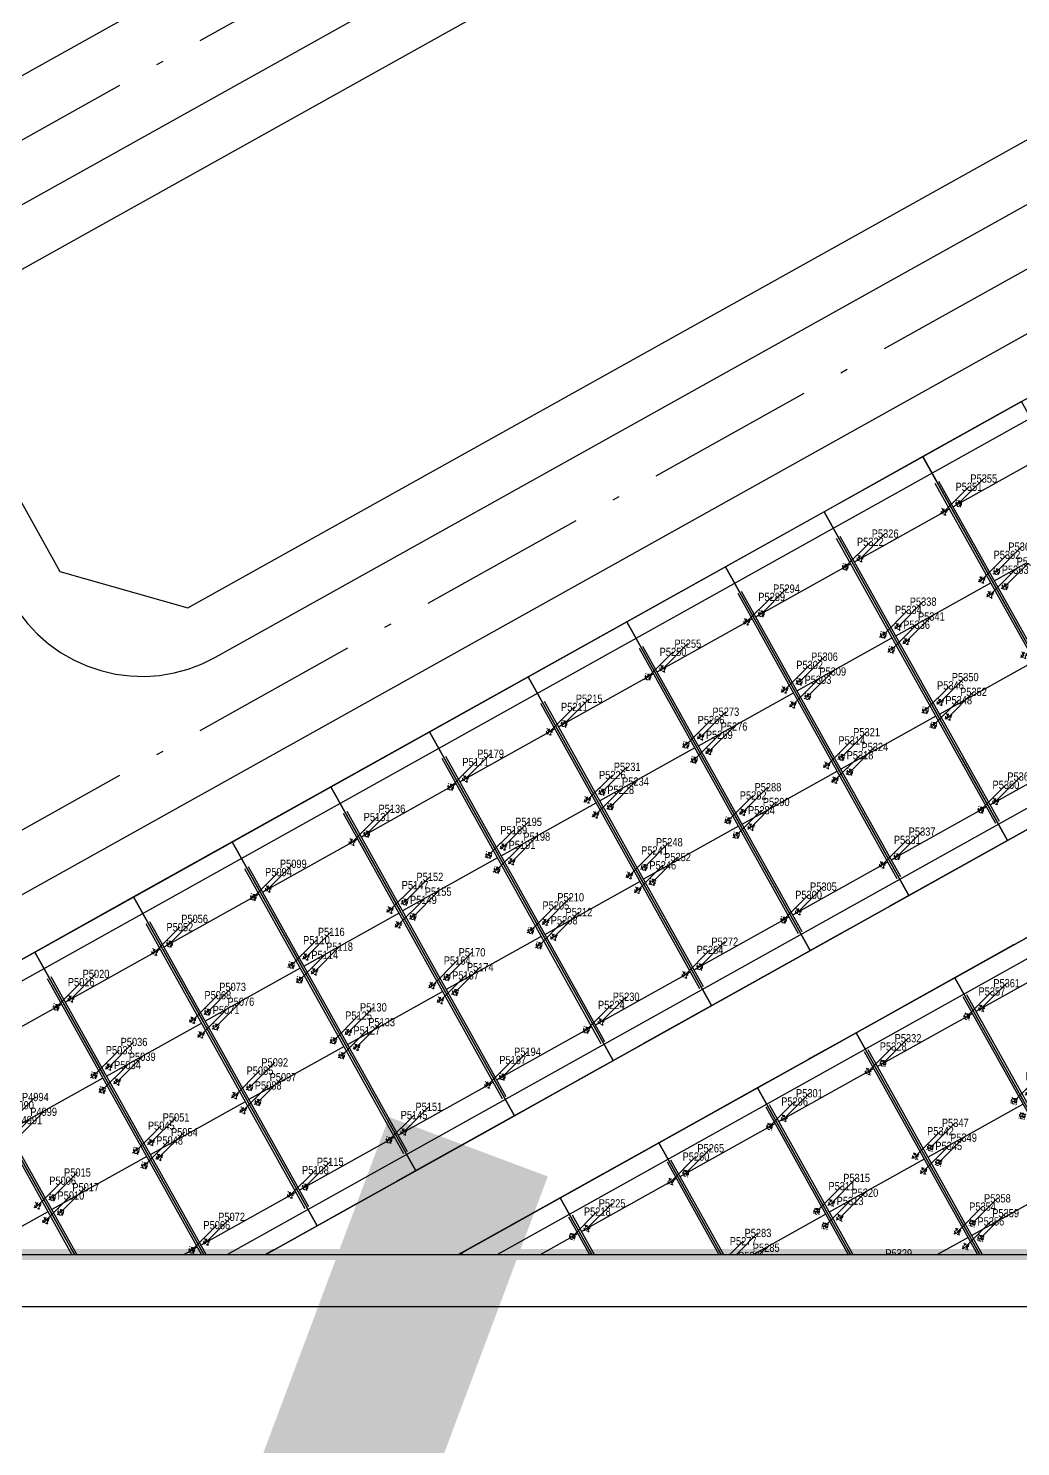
# Model space of a CAD drawing. Header units: millimetres. Extents: x 0 to 571985, y 0 to 2066666.
# Drawn here: x 568704.4 to 568757.1, y 2065275.2 to 2065350.6 of the extents above; entities that cross this region are included whole.
import ezdxf
from ezdxf.enums import TextEntityAlignment as Align
from ezdxf.xclip import XClip

# ---------------------------------------------------------------- set-up
doc = ezdxf.new("R2010")
doc.units = ezdxf.units.MM
for name, pattern in [('ACAD_ISO10W100', [18.5, 12, -3, 0.5, -3]), ('CENTER', [3, 1.5, -0.5, 0.5, -0.5]), ('CENTER2', [1.125, 0.75, -0.125, 0.125, -0.125]), ('HIDDEN', [0.75, 0.5, -0.25]), ('Xref Grid (A1)$0$CENTER2', [1.125, 0.75, -0.125, 0.125, -0.125])]:
    doc.linetypes.add(name, pattern=pattern)
for name, color, linetype, lineweight in [('A-KY HIEU', 34, 'Continuous', 20), ('A-NET THAY', 125, 'Continuous', 18), ('boDnv', 54, 'Continuous', 25), ('E- RANH GIOI', 1, 'CENTER', 13), ('kata_text', 254, 'Continuous', 30)]:
    doc.layers.add(name, color=color, linetype=linetype, lineweight=lineweight)
for name, color, linetype in [('BoThamCo', 94, 'Continuous'), ('CDC.01.AXIS', 160, 'CENTER2'), ('ChiaLo', 128, 'CENTER'), ('datOBt', 42, 'Continuous'), ('datOlienke', 42, 'Continuous'), ('datTruog', 134, 'Continuous'), ('ghi_chu', 7, 'Continuous'), ('KCS_DIM', 1, 'Continuous'), ('LogDg', 7, 'Continuous'), ('LoLK', 6, 'Continuous'), ('RANHGIOI', 2, 'HIDDEN'), ('TimDg', 222, 'Continuous'), ('ViaHeS', 32, 'Continuous'), ('Xref Grid (A1)$0$01.AXIS', 160, 'Xref Grid (A1)$0$CENTER2')]:
    doc.layers.add(name, color=color, linetype=linetype)
doc.styles.add('Arial', font='arial.ttf')
doc.styles.add('avantH', font='', dxfattribs={"height": 10})
doc.styles.add('kata_dim', font='vnrms.shx', dxfattribs={"width": 0.66, "oblique": 7})
doc.styles.add('kata_text', font='arial.ttf', dxfattribs={"width": 0.8})
doc.styles.add('rms', font='romans.shx', dxfattribs={"width": 0.7, "bigfont": 'vns.shx'})
doc.styles.get('avantH').set_extended_font_data('.VnAvantH')
doc.linetypes.add('ADL', pattern='A,0.125,-0.15,["++",rms,S=0.5,R=0,X=0,Y=-0.2245],-1.35,1.125', length=2.75)
doc.dimstyles.new('DIM_1-75_CNC', dxfattribs={"dimscale": 0.75, "dimtxt": 220, "dimasz": 80, "dimexe": 60, "dimexo": 0, "dimgap": 50, "dimtad": 1, "dimdec": 0, "dimzin": 0, "dimdsep": 46, "dimtxsty": 'Arial', "dimblk1": 'ARCHTICK', "dimblk2": 'ARCHTICK', "dimsah": 1, "dimcen": 150, "dimdle": 60, "dimclrd": 256, "dimclre": 256, "dimclrt": 9, "dimadec": 0, "dimazin": 0, "dimtfac": 1, "dimtdec": 0, "dimtix": 1, "dimtmove": 2, "dimatfit": 3, "dimldrblk": 'ARCHTICK', "dimfxl": 1, "dimtvp": 0.833333, "dimtolj": 1, "dimtzin": 0, "dimlwd": -1, "dimarcsym": 0})
doc.dimstyles.new('kata_dim_iso', dxfattribs={"dimtxt": 2.5, "dimasz": 1.5, "dimexe": 1.5, "dimexo": 2.5, "dimtad": 1, "dimdec": 0, "dimzin": 0, "dimdsep": 46, "dimtxsty": 'kata_dim', "dimblk": 'kata_block_ArchTick', "dimcen": 0.09, "dimdle": 1.2, "dimclrd": 8, "dimclre": 8, "dimclrt": 3, "dimadec": 0, "dimazin": 0, "dimtfac": 1, "dimtdec": 0, "dimtix": 1, "dimtofl": 0, "dimtmove": 0, "dimatfit": 3, "dimfxl": 3.75, "dimfxlon": 1, "dimtolj": 1, "dimtzin": 0, "dimarcsym": 0})

# ---------------------------------------------------------------- blocks, each defined once
blk = doc.blocks.new('NEN')
at = {"layer": 'boDnv', "color": 10, "linetype": 'ADL', "ltscale": 0.25}
for points in [[(348.484, 150.338), (305.78, 227.798), (296.989, 230.432), (285.105, 224.175), (143.113, 162.282), (141.059, 156.62), (188.792, 61.183), (194.578, 59.399), (346.759, 144.316)], [(359.506, 130.346), (389.04, 76.775), (387.315, 70.754), (232.191, -15.805), (226.405, -14.021), (199.009, 40.755), (200.902, 46.897), (353.525, 132.059)], [(236.622, -34.449), (249.689, -60.576), (255.475, -62.36), (412.421, 25.215), (414.146, 31.236), (400.061, 56.783), (394.08, 58.497), (238.515, -28.308)]]:
    blk.add_lwpolyline(points, close=True, dxfattribs=at)
for points in [[(447.024, -28.766, 0.001711), (440.579, -16.796), (434.623, -15.073), (276.129, -103.512), (274.235, -109.654), (280.307, -121.793)], [(453.046, -54.034), (455.698, -45.19, 0.001456), (450.312, -34.947), (283.441, -128.06), (289.631, -140.435), (295.361, -142.147), (300.824, -138.974)]]:
    blk.add_lwpolyline(points, format="xyb", close=True, dxfattribs=at)
at = {"layer": 'BoThamCo'}
for points in [[(349.559, 150.459), (306.458, 228.639), (296.885, 231.508), (284.672, 225.077), (142.319, 163.027), (139.972, 156.557), (188.089, 60.353), (194.691, 58.318), (347.607, 143.644)], [(428.718, -3.481), (430.67, 3.334), (425.842, 12.092), (419.062, 14.034), (356.109, -21.094), (354.179, -27.896), (359.052, -36.629), (365.854, -38.559)]]:
    blk.add_lwpolyline(points, close=True, dxfattribs=at)
blk.add_lwpolyline([(460.283, -73.758, 1), (458.578, -70.701), (309.358, -153.965, 0.773158), (310.211, -157.243, 0.127931), (311.064, -157.021)], format="xyb", close=True, dxfattribs=at)
at = {"layer": 'ChiaLo', "ltscale": 5}
for points in [[(407.979, 44.494), (242.267, -47.972)], [(448.369, -29.161), (362.235, -77.223), (352.49, -59.758)], [(404.885, -30.521), (414.63, -47.986)], [(450.717, -33.576), (364.672, -81.589), (374.417, -99.054)], [(399.646, -33.445), (409.391, -50.91)], [(394.406, -36.369), (404.151, -53.834)], [(389.167, -39.292), (398.912, -56.757)], [(383.927, -42.216), (393.672, -59.681)], [(378.688, -45.14), (388.433, -62.605)], [(373.448, -48.063), (383.193, -65.528)], [(368.208, -50.987), (377.954, -68.452)], [(362.969, -53.91), (372.714, -71.375)], [(357.729, -56.834), (367.475, -74.299)], [(406.588, -58.2), (416.333, -75.665)], [(352.49, -59.758), (362.235, -77.223), (279.9, -123.165)], [(401.348, -61.124), (411.094, -78.589)], [(396.109, -64.047), (405.854, -81.512)], [(390.869, -66.971), (400.615, -84.436)], [(385.63, -69.894), (395.375, -87.359)], [(380.39, -72.818), (390.136, -90.283)], [(375.151, -75.742), (384.896, -93.207)], [(369.911, -78.665), (379.657, -96.13)], [(374.417, -99.054), (364.672, -81.589), (282.119, -127.653)]]:
    blk.add_lwpolyline(points, dxfattribs=at)
at = {"layer": 'datOBt'}
blk.add_lwpolyline([(235.548, -34.538), (248.986, -61.406), (255.589, -63.441), (413.268, 24.543), (415.221, 31.358), (400.736, 57.63), (393.956, 59.573), (237.678, -27.63)], close=True, dxfattribs=at)
at = {"layer": 'datOlienke'}
for points in [[(448.369, -29.161, 0.001887), (441.258, -15.951), (434.5, -13.997), (275.291, -102.834), (273.162, -109.742), (279.88, -123.176)], [(453.888, -54.71), (456.773, -45.088, 0.001636), (450.717, -33.576), (282.119, -127.653), (288.93, -141.269), (295.49, -143.229), (301.319, -139.843)]]:
    blk.add_lwpolyline(points, format="xyb", close=True, dxfattribs=at)
at = {"layer": 'datTruog', "linetype": 'ByBlock'}
blk.add_lwpolyline([(360.181, 131.193), (390.115, 76.896), (388.163, 70.081), (232.305, -16.886), (225.702, -14.851), (197.935, 40.666), (200.065, 47.574), (353.401, 133.135)], close=True, dxfattribs=at)
at = {"layer": 'LogDg'}
for points in [[(34.296, -348.766, -0.124666), (14.114, -339.771, 0.262937), (-5.331, -336.771, -0.009345), (-40.959, -349.473), (-145.868, -384.68, 0.405257), (-155.456, -403.235), (-146.557, -432.72), (-158.046, -436.187), (-166.572, -407.936, 0.423227), (-185.704, -398.049), (-272.077, -427.035, 0.40652), (-277.181, -436.964), (-262.947, -483.397), (-271.552, -486.035), (-285.593, -440.232, 0.421949), (-295.787, -434.992), (-422.26, -477.436, 0.346831), (-427.684, -485.726), (-426.662, -497.249, 0.109851), (-417.21, -527.045), (-422.398, -530.058, -0.109851), (-432.639, -497.779), (-433.194, -491.512, 0.484967), (-443.708, -484.634), (-484.199, -498.222, 0.36701), (-492.228, -511.51), (-484.402, -560.012), (-490.326, -560.967), (-497.433, -516.92, 0.457512), (-512.889, -507.388), (-525.337, -511.314, 0.375227), (-533.554, -524.795, 0.049445), (-523.248, -562.118), (-518.404, -576.577), (-525.515, -578.96), (-530.307, -564.659, -0.044276), (-540.221, -530.036, 0.448349), (-555.614, -520.863), (-568.853, -525.038), (-576.072, -502.149), (-552.391, -494.681, 0.333336), (-544.003, -482.976), (-545.865, -397.305, 0.120559), (-569.998, -307.198), (-621.979, -219.712, 0.334943), (-635.359, -214.239), (-686.931, -227.855), (-689.803, -216.977), (-647.957, -205.93, 0.498191), (-640.704, -188.198), (-654.378, -165.183, -0.144979), (-668.853, -108.061), (-659.845, 118.23, 0.428088), (-671.924, 130.707), (-689.222, 130.58), (-689.305, 141.83), (-670.344, 141.969, 0.400474), (-658.442, 153.492), (-657.828, 168.904), (-656.06, 189.374), (-648.588, 188.728), (-650.341, 168.432), (-650.889, 154.678, 0.425345), (-638.921, 142.201), (-621.613, 142.328, 0.402651), (-609.707, 153.94), (-609.387, 163.859, -0.019867), (-608.227, 179.942), (-606.8, 192.652), (-600.838, 191.983), (-602.264, 179.273, 0.019867), (-603.39, 163.665), (-603.676, 154.802, 0.425871), (-591.594, 142.415), (-548.362, 142.733), (-548.28, 131.483), (-592.887, 131.155, 0.401789), (-604.791, 119.578), (-607.754, 35.571, -0.005984), (-607.983, 30.718, 0.462462), (-599.177, 22.287), (-555.377, 26.801), (-554.762, 20.832), (-603.242, 15.836, 0.355613), (-610.381, 8.689), (-613.794, -24.838, 0.475348), (-605.015, -33.606), (-508.268, -23.636, 0.016072), (-476.806, -19.368, 0.37392), (-470.138, -11.259), (-470.705, 9.348), (-464.707, 9.513), (-464.235, -7.648, 0.461916), (-454.747, -15.288), (-421.581, -8.993, 0.020567), (-382.015, 0.216), (-299.764, 22.963, 0.415004), (-292.798, 35.293), (-296.969, 50.218), (-285.412, 53.448), (-281.218, 38.439, 0.413423), (-268.921, 31.492), (-169.968, 58.858, 0.427702), (-164.496, 69.052), (-169.623, 84.754), (-163.92, 86.616), (-158.479, 69.956, 0.400853), (-148.742, 64.729), (-123.897, 71.6, 0.437327), (-113.795, 91.173), (-114.462, 93.013), (-128.551, 136.154), (-105.736, 143.605), (-91.769, 100.833), (-90.91, 98.466, 0.429754), (-70.957, 89.772, 0.001079), (-63.934, 92.766, 0.001474), (-62.342, 93.454), (-47.534, 99.909, 0.386536), (-43.126, 109.726), (-48.301, 125.574), (-42.598, 127.436), (-38.076, 113.59, 0.442444), (-27.275, 108.739), (111.617, 169.28, 0.414214), (115.754, 179.811), (109.361, 194.478), (114.861, 196.875), (121.255, 182.208, 0.414214), (131.785, 178.071), (252.97, 230.894), (276.872, 241.312), (291.579, 249.057, 0.419837), (295.267, 261.365), (290.95, 269.196), (301.459, 274.99), (306.058, 266.648, 0.408717), (318.136, 263.031), (326.546, 267.464), (332.148, 256.836), (324.233, 252.656, 0.419466), (320.555, 240.352), (397.092, 101.523, 0.433643), (408.413, 98.649), (440.787, 119.386), (444.023, 114.334), (410.428, 92.813, 0.395048), (407.737, 82.215), (451.056, 3.639, -0.005576), (472.219, -35.781, 0.422017), (490.066, -41.118), (502.995, -33.918), (514.672, -54.886), (500.295, -62.892, 0.404193), (495.052, -80.181), (502.502, -94.711), (491.824, -100.186), (485.095, -87.061, 0.424556), (467.192, -81.64), (316.164, -165.913), (307.211, -171.115, 0.396001), (304.075, -181.611), (326.147, -225.742), (318.098, -229.768), (296.726, -187.038, 0.432664), (285.552, -183.699), (178.072, -246.148, 0.389772), (174.86, -256.488), (194.1, -297.126), (188.677, -299.693), (170.231, -260.733, 0.439085), (158.982, -257.239), (145.496, -265.075, -0.013452), (97.701, -291.151, 0.262926), (86.853, -307.563, -0.162068), (76.015, -333.842, 0.270323), (72.318, -353.653), (79.981, -375.074), (57.383, -383.157), (49.72, -361.737, 0.270325), (34.296, -348.766)], [(462.182, -42.484, 0.004173), (446.541, -13.107, 0.41755), (435.613, -9.94), (272.325, -101.054, 0.401037), (269.068, -111.618), (286.084, -145.639, 0.427514), (297.137, -149.047), (456.991, -59.849, 0.406017), (462.182, -42.484)]]:
    blk.add_lwpolyline(points, format="xyb", dxfattribs=at)
for points in [[(309.754, 235.089, 0.408612), (297.679, 238.707), (282.072, 230.488), (138.648, 167.972, 0.429738), (134.69, 157.06), (183.991, 58.487, 0.427514), (195.044, 55.079), (351.711, 142.498, 0.412716), (354.819, 153.347)], [(392.266, 68.936, 0.412716), (395.374, 79.784), (365.44, 134.08, 0.415712), (354.536, 137.204), (197.099, 49.355, 0.401037), (193.842, 38.79), (221.604, -16.718, 0.427514), (232.657, -20.125)], [(-1.168, 12.049), (-9.545, 35.211, -0.395588), (-5.218, 45.265), (140.335, 108.71, -0.398858), (150.687, 104.955), (161.697, 82.941, -0.429738), (157.739, 72.029), (9.552, 7.436, -0.433088)], [(231.455, -36.414), (244.888, -63.273, 0.427514), (255.942, -66.68), (417.372, 23.397, 0.412716), (420.48, 34.246), (405.996, 60.518, 0.415712), (395.092, 63.642), (234.712, -25.849, 0.401037)], [(432.824, -4.625, 0.412716), (435.93, 6.222), (431.102, 14.979, 0.415712), (420.198, 18.103), (354.647, -18.474, 0.414214), (351.559, -29.358), (356.432, -38.091, 0.414214), (367.316, -41.178)], [(460.405, -73.976, 1), (458.456, -70.483), (309.236, -153.747, 0.773158), (310.211, -157.493, 0.127931), (311.185, -157.24)]]:
    blk.add_lwpolyline(points, format="xyb", close=True, dxfattribs=at)
at = {"layer": 'LoLK'}
for points in [[(410.125, -27.598), (404.885, -30.521), (414.63, -47.986), (419.87, -45.063)], [(404.885, -30.521), (399.646, -33.445), (409.391, -50.91), (414.63, -47.986)], [(399.646, -33.445), (394.406, -36.369), (404.151, -53.834), (409.391, -50.91)], [(394.406, -36.369), (389.167, -39.292), (398.912, -56.757), (404.151, -53.834)], [(389.167, -39.292), (383.927, -42.216), (393.672, -59.681), (398.912, -56.757)], [(383.927, -42.216), (378.688, -45.14), (388.433, -62.605), (393.672, -59.681)], [(378.688, -45.14), (373.448, -48.063), (383.193, -65.528), (388.433, -62.605)], [(373.448, -48.063), (368.208, -50.987), (377.954, -68.452), (383.193, -65.528)], [(368.208, -50.987), (362.969, -53.91), (372.714, -71.375), (377.954, -68.452)], [(362.969, -53.91), (357.729, -56.834), (367.475, -74.299), (372.714, -71.375)], [(411.827, -55.276), (406.588, -58.2), (416.333, -75.665), (421.573, -72.741)], [(357.729, -56.834), (352.49, -59.758), (362.235, -77.223), (367.475, -74.299)], [(406.588, -58.2), (401.348, -61.124), (411.094, -78.589), (416.333, -75.665)], [(352.49, -59.758), (347.25, -62.681), (356.996, -80.146), (362.235, -77.223)], [(401.348, -61.124), (396.109, -64.047), (405.854, -81.512), (411.094, -78.589)], [(396.109, -64.047), (390.869, -66.971), (400.615, -84.436), (405.854, -81.512)], [(390.869, -66.971), (385.63, -69.894), (395.375, -87.359), (400.615, -84.436)], [(385.63, -69.894), (380.39, -72.818), (390.136, -90.283), (395.375, -87.359)], [(380.39, -72.818), (375.151, -75.742), (384.896, -93.207), (390.136, -90.283)], [(375.151, -75.742), (369.911, -78.665), (379.657, -96.13), (384.896, -93.207)], [(369.911, -78.665), (364.672, -81.589), (374.417, -99.054), (379.657, -96.13)], [(364.672, -81.589), (359.432, -84.513), (369.178, -101.978), (374.417, -99.054)]]:
    blk.add_lwpolyline(points, close=True, dxfattribs=at)
at = {"layer": 'RANHGIOI', "color": 1, "ltscale": 9, "const_width": 1}
blk.add_lwpolyline([(460, -51.299, 0.006594), (435.293, -5.051), (303.078, 234.769), (284.672, 225.077), (-55.993, 76.586), (-56.839, 76.223, -0.005137), (-90.743, 62.093), (-377.217, -17.133, -0.020567), (-418.225, -26.678), (-463.443, -35.259, -0.021218), (-506.422, -41.541), (-623.638, -53.62), (-626.464, -70.884, 0.128574), (-620.42, -135.36), (-615.505, -148.86, 0.039408), (-607.143, -167.188), (-594.172, -190.555), (-547.57, -259.493, -0.11987), (-522.704, -326.397), (-507.917, -451.947), (-504.475, -473.277), (-499.271, -471.636), (-50.48, -321.024, 0.050684), (130.425, -239.135), (301.319, -139.843)], format="xyb", close=True, dxfattribs=at)
at = {"layer": 'TimDg', "linetype": 'ACAD_ISO10W100', "ltscale": 0.75}
for points in [[(283.906, 294.402), (445.802, 0.743, -0.007517), (474.039, -52.348), (508.786, -120.117, 0.000278)], [(-618.456, -41.023), (-507.652, -29.604, 0.021218), (-465.681, -23.47), (-420.462, -14.888, 0.020567), (-380.415, -5.567), (-94.607, 73.475, 0.005041), (-61.569, 87.252, 0.001474), (-59.945, 87.954), (279.472, 235.9), (307.904, 250.872)]]:
    blk.add_lwpolyline(points, format="xyb", dxfattribs=at)
for points in [[(335.549, -254.599), (124.099, 168.176)], [(185.145, 46.12), (365.349, 146.673)], [(222.758, -29.084), (405.905, 73.111)], [(431.013, 27.573), (246.062, -75.628)], [(446.462, -0.451), (260.371, -104.289)]]:
    blk.add_lwpolyline(points, dxfattribs=at)
at = {"layer": 'ViaHeS', "elevation": 0}
blk.add_lwpolyline([(-483.362, -504.27), (-441.21, -490.124), (-436.029, -493.514), (-435.627, -498.044, 0.109851), (-424.993, -531.564), (-414.615, -525.539, -0.109851), (-423.674, -496.984), (-424.342, -489.445), (-420.001, -483.006), (-295.249, -441.14), (-289.043, -444.33), (-275.854, -487.354), (-258.645, -482.078), (-271.972, -438.601), (-268.698, -432.23), (-181.634, -403.012), (-172.975, -407.486), (-163.79, -437.92), (-140.813, -430.986), (-150.211, -399.847), (-145.597, -390.918), (-39.026, -355.153, 0.008545), (-6.235, -343.522, -0.249193), (12.375, -345.964, 0.09975), (30.772, -354.181, -0.256949), (45.215, -366.957), (51.733, -385.178), (85.63, -373.053), (79.112, -354.831, -0.256949), (82.174, -335.793, 0.136918), (92.607, -310.438, -0.249193), (103.308, -295.017, 0.012659), (148.511, -270.262), (162.157, -262.333), (168.62, -264.341), (185.966, -300.977), (196.811, -295.842), (179.033, -258.291), (181.216, -251.26), (287.384, -189.574), (293.944, -191.534), (314.073, -231.781), (330.172, -223.729), (309.538, -182.474), (311.625, -175.49), (319.134, -171.127), (408.277, -121.386), (412.274, -122.589), (434.351, -165.321), (442.347, -161.19), (420.137, -118.201), (421.38, -114.074), (470.335, -86.758), (479.641, -89.576), (486.485, -102.924), (507.841, -91.973), (500.499, -77.654), (503.421, -68.019), (517.591, -60.128), (500.076, -28.676), (486.971, -35.974), (477.625, -33.17, 0.0056), (456.311, 6.536), (412.324, 86.322), (414.12, 93.398), (444.832, 113.071), (439.977, 120.649), (409.766, 101.296), (403.142, 102.978), (327.714, 239.794), (330.524, 249.193), (334.945, 251.528), (323.749, 272.772), (318.926, 270.23), (309.354, 273.096), (306.713, 277.887), (285.696, 266.299), (288.11, 261.921), (285.295, 252.529), (274.271, 246.724), (129.387, 183.571), (122.806, 186.157), (117.612, 198.074), (106.611, 193.279), (111.806, 181.362), (109.22, 174.781), (26.33, 138.65), (-29.869, 114.154), (-36.004, 116.909), (-39.746, 128.368), (-51.153, 124.642), (-47.055, 112.092), (-50.086, 105.341), (-75.921, 94.08), (-84.511, 97.937), (-100.033, 145.467), (-134.254, 134.292), (-118.657, 86.529), (-123.231, 78.009), (-150.258, 70.535), (-156.629, 73.955), (-161.068, 87.547), (-172.475, 83.822), (-168.207, 70.753), (-171.474, 64.667), (-269.546, 37.545), (-275.711, 41.028), (-279.634, 55.063), (-302.748, 48.603), (-298.843, 34.63), (-302.316, 28.482), (-383.614, 5.999, -0.020567), (-422.7, -3.099), (-456.246, -9.465), (-461.296, -5.399), (-461.708, 9.595), (-473.703, 9.265), (-473.239, -7.637), (-478.028, -13.489, -0.015955), (-508.883, -17.667), (-606.147, -27.691), (-610.614, -23.229), (-607.49, 7.461), (-602.01, 12.947), (-554.455, 17.848), (-555.685, 29.785), (-600.448, 25.172), (-605.043, 29.645, 0.007073), (-604.756, 35.466), (-601.912, 116.095), (-594.665, 123.142), (-548.221, 123.483), (-548.421, 150.733), (-593.42, 150.402), (-600.493, 157.35, -0.027886), (-599.283, 178.939), (-597.857, 191.648), (-609.782, 192.987), (-611.208, 180.277, 0.019867), (-612.385, 163.955), (-612.597, 157.389), (-619.823, 150.342), (-639.316, 150.198), (-646.998, 158.133), (-646.598, 168.196), (-644.852, 188.405), (-659.796, 189.697), (-661.572, 169.14), (-662.014, 158.023), (-670.332, 149.97), (-689.364, 149.83), (-689.163, 122.58), (-671.417, 122.71), (-663.736, 114.776), (-672.6, -107.912, 0.144979), (-657.602, -167.099), (-644.687, -188.836), (-648.335, -197.756), (-691.845, -209.242), (-684.889, -235.59), (-633.86, -222.118), (-622.039, -226.953), (-573.255, -309.058, -0.120474), (-549.614, -397.387), (-547.842, -478.902), (-555.298, -489.306), (-577.876, -496.427), (-567.048, -530.76), (-552.743, -526.248), (-543.713, -531.719, 0.042979), (-533.836, -565.928), (-529.071, -580.151), (-514.848, -575.386), (-519.719, -560.846, -0.045576), (-529.315, -527.166), (-523.005, -516.87), (-508.247, -512.215), (-500.456, -517.02), (-493.287, -561.445), (-481.44, -559.534), (-488.883, -513.408), (-483.362, -504.27)], format="xyb", dxfattribs=at)
at = {"layer": 'ViaHeS'}
for points in [[(284.672, 225.077), (142.319, 163.027), (139.972, 156.557), (188.089, 60.353), (194.691, 58.318), (347.607, 143.644), (349.559, 150.459), (306.458, 228.639), (296.885, 231.508)], [(360.181, 131.193), (390.115, 76.896), (388.163, 70.081), (232.305, -16.886), (225.702, -14.851), (197.935, 40.666), (200.065, 47.574), (353.401, 133.135)], [(235.548, -34.538), (248.986, -61.406), (255.589, -63.441), (413.268, 24.543), (415.221, 31.358), (400.736, 57.63), (393.956, 59.573), (237.678, -27.63)], [(425.842, 12.092), (419.062, 14.034), (356.109, -21.094), (354.179, -27.896), (359.052, -36.629), (365.854, -38.559), (428.718, -3.481), (430.67, 3.334)]]:
    blk.add_lwpolyline(points, close=True, dxfattribs=at)
blk.add_lwpolyline([(441.258, -15.951), (434.5, -13.997), (275.291, -102.834), (273.162, -109.742), (288.93, -141.269), (295.49, -143.229), (301.319, -139.843), (453.888, -54.71), (456.773, -45.088, 0.004151)], format="xyb", close=True, dxfattribs=at)
blk.add_lwpolyline([(450.717, -33.576), (448.369, -29.161), (279.88, -123.176), (282.119, -127.653), (450.717, -33.576)], dxfattribs=at)
at = {"layer": 'ghi_chu', "style": 'avantH', "width": 0.85}
blk.add_text('®\xadêng quy ho¹ch 24m)', height=3.5, rotation=23.55167, dxfattribs=at).set_placement((222.729, 230.803, 0))
blk = doc.blocks.new('A$C33BC4D2A')
at = {"layer": 'A-KY HIEU', "color": 0, "const_width": 1.02}
blk.add_lwpolyline([(14.35, -292.1), (14.35, -4.9), (414.98, -4.9), (414.98, -292.1)], close=True, dxfattribs=at)
at = {"layer": 'Defpoints', "color": 125}
blk.add_lwpolyline([(0, -297), (420, -297), (420, 0), (0, 0)], close=True, dxfattribs=at)
blk = doc.blocks.new('NEN A')
at = {"layer": 'datOlienke'}
for points in [[(7.63, 25, 0.001887), (7.857, 40), (2.908, 45), (-179.409, 45), (-184.635, 40.005), (-185.313, 25)], [(0, 0), (7.208, 6.997, 0.001636), (7.529, 20), (-185.54, 20), (-186.227, 4.791), (-181.454, -0.117), (-174.714, 0)]]:
    blk.add_lwpolyline(points, format="xyb", close=True, dxfattribs=at)
at = {"layer": 'LoLK'}
for points in [[(-91.005, 45), (-97.005, 45), (-97.005, 25), (-91.005, 25)], [(-85.005, 45), (-91.005, 45), (-91.005, 25), (-85.005, 25)], [(-79.005, 45), (-85.005, 45), (-85.005, 25), (-79.005, 25)], [(-73.005, 45), (-79.005, 45), (-79.005, 25), (-73.005, 25)], [(-67.005, 45), (-73.005, 45), (-73.005, 25), (-67.005, 25)], [(-61.005, 45), (-67.005, 45), (-67.005, 25), (-61.005, 25)], [(-55.005, 45), (-61.005, 45), (-61.005, 25), (-55.005, 25)], [(-49.005, 45), (-55.005, 45), (-55.005, 25), (-49.005, 25)], [(-43.005, 45), (-49.005, 45), (-49.005, 25), (-43.005, 25)], [(-37.005, 45), (-43.005, 45), (-43.005, 25), (-37.005, 25)], [(-31.005, 45), (-37.005, 45), (-37.005, 25), (-31.005, 25)], [(-25.005, 45), (-31.005, 45), (-31.005, 25), (-25.005, 25)], [(-91.005, 20), (-97.005, 20), (-97.005, 0), (-91.005, 0)], [(-85.005, 20), (-91.005, 20), (-91.005, 0), (-85.005, 0)], [(-79.005, 20), (-85.005, 20), (-85.005, 0), (-79.005, 0)], [(-73.005, 20), (-79.005, 20), (-79.005, 0), (-73.005, 0)], [(-67.005, 20), (-73.005, 20), (-73.005, 0), (-67.005, 0)], [(-61.005, 20), (-67.005, 20), (-67.005, 0), (-61.005, 0)], [(-55.005, 20), (-61.005, 20), (-61.005, 0), (-55.005, 0)], [(-49.005, 20), (-55.005, 20), (-55.005, 0), (-49.005, 0)], [(-43.005, 20), (-49.005, 20), (-49.005, 0), (-43.005, 0)], [(-37.005, 20), (-43.005, 20), (-43.005, 0), (-37.005, 0)]]:
    blk.add_lwpolyline(points, close=True, dxfattribs=at)
blk = doc.blocks.new('A$C758D662A')
at = {"linetype": 'HIDDEN', "ltscale": 500}
for radius in [300, 200]:
    blk.add_circle((0, 0), radius, dxfattribs=at)
at = {"layer": 'CDC.01.AXIS', "ltscale": 200}
for p, q in [((437, 0), (-437, 0)), ((0, 437), (0, -437))]:
    blk.add_line(p, q, dxfattribs=at)
blk = doc.blocks.new('pile Plan')
at = {"xscale": 0.5, "yscale": 0.5, "zscale": 0.5}
for p in [(340, 14779), (5440.000004, 14779), (340, 9630), (5440.000004, 9630), (340, 8730), (5440.000004, 8730), (340, 5040), (5440.000004, 5040), (340, 4140), (5440.000004, 4140), (340, -1), (5440.000004, -1)]:
    blk.add_blockref('A$C758D662A', p, dxfattribs=at)
blk = doc.blocks.new('A1 - 2')
at = {"layer": 'Xref Grid (A1)$0$01.AXIS', "ltscale": 500}
for p, q in [((0.11, -1.086), (0.11, -18.434)), ((5.89, -1.086), (5.89, -18.434)), ((0.11, -2.11), (5.89, -2.11)), ((0.11, -7.62), (5.89, -7.62)), ((0.11, -12.39), (5.89, -12.39)), ((0.11, -16.89), (5.89, -16.89))]:
    blk.add_line(p, q, dxfattribs=at)
at = {"xscale": 0.001, "yscale": 0.001, "zscale": 0.001}
blk.add_blockref('pile Plan', (0.11, -16.89), dxfattribs=at)
blk = doc.blocks.new('A5 - 2')
at = {"layer": 'Xref Grid (A1)$0$01.AXIS', "ltscale": 500}
for p, q in [((0.11, -1.086), (0.11, -18.434)), ((5.89, -1.086), (5.89, -18.434)), ((0.11, -2.11), (5.89, -2.11)), ((0.11, -7.62), (5.89, -7.62)), ((0.11, -12.39), (5.89, -12.39)), ((0.11, -16.89), (5.89, -16.89))]:
    blk.add_line(p, q, dxfattribs=at)
at = {"xscale": 0.001, "yscale": 0.001, "zscale": 0.001}
blk.add_blockref('pile Plan', (0.11, -16.89), dxfattribs=at)
blk = doc.blocks.new('a5 sao - 2')
at = {"layer": 'Xref Grid (A1)$0$01.AXIS', "ltscale": 500}
for p, q in [((-5.89, -1.086), (-5.89, -18.434)), ((-0.11, -1.086), (-0.11, -18.434)), ((-5.89, -2.11), (-0.11, -2.11)), ((-5.89, -7.62), (-0.11, -7.62)), ((-5.89, -12.39), (-0.11, -12.39)), ((-5.89, -16.89), (-0.11, -16.89))]:
    blk.add_line(p, q, dxfattribs=at)
at = {"xscale": 0.001, "yscale": 0.001, "zscale": 0.001}
blk.add_blockref('pile Plan', (-5.89, -16.89), dxfattribs=at)
blk = doc.blocks.new('a1 sao - 2')
at = {"layer": 'Xref Grid (A1)$0$01.AXIS', "ltscale": 500}
for p, q in [((0.11, -1.086), (0.11, -18.434)), ((5.89, -1.086), (5.89, -18.434)), ((0.11, -2.11), (5.89, -2.11)), ((0.11, -7.62), (5.89, -7.62)), ((0.11, -12.39), (5.89, -12.39)), ((0.11, -16.89), (5.89, -16.89))]:
    blk.add_line(p, q, dxfattribs=at)
at = {"xscale": 0.001, "yscale": 0.001, "zscale": 0.001}
blk.add_blockref('pile Plan', (0.11, -16.89), dxfattribs=at)
blk = doc.blocks.new('kata_block_ArchTick')
at = {"color": 8}
blk.add_line((1, 0), (-1, 0), dxfattribs=at)
at = {"color": 8, "const_width": 0.15}
blk.add_lwpolyline([(-0.5, -0.5), (0.5, 0.5)], dxfattribs=at)
blk = doc.blocks.new('_ArchTick')
at = {"color": 0, "linetype": 'ByBlock', "const_width": 0.15}
blk.add_lwpolyline([(-0.5, -0.5), (0.5, 0.5)], dxfattribs=at)
blk = doc.blocks.new('*U101')
at = {"color": 0, "ltscale": 0.8, "style": 'kata_text', "width": 0.8}
blk.add_attdef('TEN', text='', height=2.2, dxfattribs=at).set_placement((6.67, 6.67), align=Align.MIDDLE_CENTER)
at = {"color": 0, "ltscale": 0.8, "style": 'kata_text', "width": 0.8, "flags": 1}
blk.add_attdef('CHU_THICH', text='', height=2.2, dxfattribs=at).set_placement((0, 0), align=Align.MIDDLE_CENTER)
at = {"layer": 'Defpoints'}
blk.add_leader([(0, 0), (6.67, 6.67)], dimstyle='kata_dim_iso', override={"dimasz": 0.6, "dimgap": 0.625, "dimtad": 0}, dxfattribs=at)
blk = doc.blocks.new('A$C7EE856B3')
at = {"layer": 'kata_text', "xscale": 0.2, "yscale": 0.2, "zscale": 0.2}
for p, values in [((476.085, -98.713, 0.002), {'TEN': 'P5355'}), ((475.299, -99.152, 0.002), {'TEN': 'P5351'}), ((470.846, -101.637, 0.002), {'TEN': 'P5326'}), ((470.06, -102.075, 0.002), {'TEN': 'P5322'}), ((478.103, -102.329, 0.002), {'TEN': 'P5365'}), ((477.317, -102.768, 0.002), {'TEN': 'P5362'}), ((478.542, -103.115, 0.002), {'TEN': 'P5367'}), ((477.756, -103.554, 0.002), {'TEN': 'P5363'}), ((465.606, -104.56, 0.002), {'TEN': 'P5294'}), ((464.82, -104.999, 0.002), {'TEN': 'P5289'}), ((472.864, -105.253, 0.002), {'TEN': 'P5338'}), ((472.078, -105.691, 0.002), {'TEN': 'P5334'}), ((473.302, -106.039, 0.002), {'TEN': 'P5341'}), ((472.516, -106.477, 0.002), {'TEN': 'P5336'}), ((460.367, -107.484, 0.002), {'TEN': 'P5255'}), ((459.581, -107.922, 0.002), {'TEN': 'P5250'}), ((467.624, -108.176, 0.002), {'TEN': 'P5306'}), ((466.838, -108.615, 0.002), {'TEN': 'P5302'}), ((468.063, -108.962, 0.002), {'TEN': 'P5309'}), ((475.1, -109.261, 0.002), {'TEN': 'P5350'}), ((467.277, -109.401, 0.002), {'TEN': 'P5303'}), ((474.314, -109.7, 0.002), {'TEN': 'P5346'}), ((455.127, -110.408, 0.002), {'TEN': 'P5215'}), ((474.753, -110.486, 0.002), {'TEN': 'P5348'}), ((475.539, -110.047, 0.002), {'TEN': 'P5352'}), ((454.341, -110.846, 0.002), {'TEN': 'P5211'}), ((461.599, -111.539, 0.002), {'TEN': 'P5266'}), ((462.385, -111.1, 0.002), {'TEN': 'P5273'}), ((462.823, -111.886, 0.002), {'TEN': 'P5276'}), ((469.861, -112.185, 0.002), {'TEN': 'P5321'}), ((462.037, -112.325, 0.002), {'TEN': 'P5269'}), ((469.075, -112.623, 0.002), {'TEN': 'P5314'}), ((470.299, -112.971, 0.002), {'TEN': 'P5324'}), ((449.102, -113.77, 0.002), {'TEN': 'P5171'}), ((449.888, -113.331, 0.002), {'TEN': 'P5179'}), ((469.513, -113.409, 0.002), {'TEN': 'P5318'}), ((456.359, -114.462, 0.002), {'TEN': 'P5226'}), ((457.145, -114.024, 0.002), {'TEN': 'P5231'}), ((478.048, -114.543, 0.002), {'TEN': 'P5364'}), ((456.798, -115.248, 0.002), {'TEN': 'P5228'}), ((457.584, -114.81, 0.002), {'TEN': 'P5234'}), ((464.621, -115.108, 0.002), {'TEN': 'P5288'}), ((477.262, -114.982, 0.002), {'TEN': 'P5360'}), ((463.835, -115.547, 0.002), {'TEN': 'P5282'}), ((465.06, -115.894, 0.002), {'TEN': 'P5290'}), ((443.862, -116.693, 0.002), {'TEN': 'P5131'}), ((444.648, -116.255, 0.002), {'TEN': 'P5136'}), ((464.274, -116.333, 0.002), {'TEN': 'P5284'}), ((451.12, -117.386, 0.002), {'TEN': 'P5189'}), ((451.906, -116.947, 0.002), {'TEN': 'P5195'}), ((472.808, -117.467, 0.002), {'TEN': 'P5337'}), ((451.558, -118.172, 0.002), {'TEN': 'P5191'}), ((452.344, -117.733, 0.002), {'TEN': 'P5198'}), ((459.382, -118.032, 0.002), {'TEN': 'P5248'}), ((472.022, -117.906, 0.002), {'TEN': 'P5331'}), ((458.596, -118.47, 0.002), {'TEN': 'P5241'}), ((459.82, -118.818, 0.002), {'TEN': 'P5252'}), ((438.623, -119.617, 0.002), {'TEN': 'P5094'}), ((439.409, -119.178, 0.002), {'TEN': 'P5099'}), ((459.034, -119.256, 0.002), {'TEN': 'P5246'}), ((445.88, -120.309, 0.002), {'TEN': 'P5147'}), ((446.666, -119.871, 0.002), {'TEN': 'P5152'}), ((467.569, -120.391, 0.002), {'TEN': 'P5305'}), ((446.319, -121.095, 0.002), {'TEN': 'P5149'}), ((447.105, -120.657, 0.002), {'TEN': 'P5155'}), ((454.142, -120.956, 0.002), {'TEN': 'P5210'}), ((466.783, -120.829, 0.002), {'TEN': 'P5300'}), ((453.356, -121.394, 0.002), {'TEN': 'P5205'}), ((454.581, -121.741, 0.002), {'TEN': 'P5212'}), ((433.383, -122.541, 0.002), {'TEN': 'P5052'}), ((434.169, -122.102, 0.002), {'TEN': 'P5056'}), ((441.427, -122.795, 0.002), {'TEN': 'P5116'}), ((453.795, -122.18, 0.002), {'TEN': 'P5208'}), ((440.641, -123.233, 0.002), {'TEN': 'P5110'}), ((441.865, -123.58, 0.002), {'TEN': 'P5118'}), ((462.329, -123.314, 0.002), {'TEN': 'P5272'}), ((441.079, -124.019, 0.002), {'TEN': 'P5114'}), ((448.117, -124.318, 0.002), {'TEN': 'P5164'}), ((448.903, -123.879, 0.002), {'TEN': 'P5170'}), ((461.543, -123.753, 0.002), {'TEN': 'P5264'}), ((428.93, -125.026, 0.002), {'TEN': 'P5020'}), ((448.555, -125.104, 0.002), {'TEN': 'P5167'}), ((449.341, -124.665, 0.002), {'TEN': 'P5174'}), ((428.144, -125.464, 0.002), {'TEN': 'P5016'}), ((436.187, -125.718, 0.002), {'TEN': 'P5073'}), ((477.302, -125.52, 0.002), {'TEN': 'P5361'}), ((435.401, -126.157, 0.002), {'TEN': 'P5068'}), ((436.626, -126.504, 0.002), {'TEN': 'P5076'}), ((457.09, -126.238, 0.002), {'TEN': 'P5230'}), ((476.516, -125.959, 0.002), {'TEN': 'P5357'}), ((435.84, -126.943, 0.002), {'TEN': 'P5071'}), ((442.877, -127.241, 0.002), {'TEN': 'P5125'}), ((443.663, -126.803, 0.002), {'TEN': 'P5130'}), ((456.304, -126.676, 0.002), {'TEN': 'P5224'}), ((443.316, -128.027, 0.002), {'TEN': 'P5127'}), ((444.102, -127.589, 0.002), {'TEN': 'P5133'}), ((430.948, -128.642, 0.002), {'TEN': 'P5036'}), ((472.062, -128.444, 0.002), {'TEN': 'P5332'}), ((430.162, -129.08, 0.002), {'TEN': 'P5033'}), ((431.386, -129.428, 0.002), {'TEN': 'P5039'}), ((451.064, -129.6, 0.002), {'TEN': 'P5187'}), ((451.85, -129.161, 0.002), {'TEN': 'P5194'}), ((471.276, -128.882, 0.002), {'TEN': 'P5328'}), ((430.6, -129.866, 0.002), {'TEN': 'P5034'}), ((437.638, -130.165, 0.002), {'TEN': 'P5085'}), ((438.424, -129.726, 0.002), {'TEN': 'P5092'}), ((438.076, -130.951, 0.002), {'TEN': 'P5088'}), ((438.862, -130.512, 0.002), {'TEN': 'P5097'}), ((479.025, -130.455, 0.002), {'TEN': 'P5368'}), ((425.708, -131.565, 0.002), {'TEN': 'P4994'}), ((466.037, -131.806, 0.002), {'TEN': 'P5296'}), ((466.823, -131.367, 0.002), {'TEN': 'P5301'}), ((424.922, -132.004, 0.002), {'TEN': 'P4990'}), ((426.147, -132.351, 0.002), {'TEN': 'P4999'}), ((445.825, -132.524, 0.002), {'TEN': 'P5145'}), ((446.611, -132.085, 0.002), {'TEN': 'P5151'}), ((425.361, -132.79, 0.002), {'TEN': 'P4991'}), ((432.398, -133.089, 0.002), {'TEN': 'P5045'}), ((433.184, -132.65, 0.002), {'TEN': 'P5051'}), ((473.785, -133.379, 0.002), {'TEN': 'P5342'}), ((474.571, -132.94, 0.002), {'TEN': 'P5347'}), ((432.837, -133.874, 0.002), {'TEN': 'P5048'}), ((433.623, -133.436, 0.002), {'TEN': 'P5054'}), ((475.01, -133.726, 0.002), {'TEN': 'P5349'}), ((460.797, -134.73, 0.002), {'TEN': 'P5260'}), ((461.583, -134.291, 0.002), {'TEN': 'P5265'}), ((474.224, -134.165, 0.002), {'TEN': 'P5345'}), ((427.945, -135.574, 0.002), {'TEN': 'P5015'}), ((440.585, -135.447, 0.002), {'TEN': 'P5108'}), ((441.371, -135.009, 0.002), {'TEN': 'P5115'}), ((427.159, -136.012, 0.002), {'TEN': 'P5006'}), ((428.383, -136.36, 0.002), {'TEN': 'P5017'}), ((468.546, -136.302, 0.002), {'TEN': 'P5311'}), ((469.332, -135.864, 0.002), {'TEN': 'P5315'}), ((427.597, -136.798, 0.002), {'TEN': 'P5010'}), ((468.984, -137.088, 0.002), {'TEN': 'P5313'}), ((469.77, -136.65, 0.002), {'TEN': 'P5320'}), ((476.808, -136.948, 0.002), {'TEN': 'P5358'}), ((455.558, -137.653, 0.002), {'TEN': 'P5218'}), ((456.344, -137.215, 0.002), {'TEN': 'P5225'}), ((476.022, -137.387, 0.002), {'TEN': 'P5354'}), ((477.246, -137.734, 0.002), {'TEN': 'P5359'}), ((435.346, -138.371, 0.002), {'TEN': 'P5066'}), ((436.132, -137.932, 0.002), {'TEN': 'P5072'}), ((476.46, -138.173, 0.002), {'TEN': 'P5356'}), ((463.306, -139.226, 0.002), {'TEN': 'P5277'}), ((464.092, -138.787, 0.002), {'TEN': 'P5283'}), ((451.104, -140.138, 0.002), {'TEN': 'P5188'}), ((463.745, -140.012, 0.002), {'TEN': 'P5281'}), ((464.531, -139.573, 0.002), {'TEN': 'P5285'}), ((471.568, -139.872, 0.002), {'TEN': 'P5329'})]:
    blk.add_blockref('*U101', p, dxfattribs=at).add_auto_attribs(values)

msp = doc.modelspace()

# ---------------------------------------------------------------- block references
at = {"layer": 'boDnv', "extrusion": (-2.4685e-06, 4.62064e-06, 1)}
ref = msp.add_blockref('NEN', (568435.985, 2065906.076, 8.141), dxfattribs=at)
XClip(ref).set_block_clipping_path([(139.8082110254, -229.5883792969), (283.7756855394, -107.7363903257)])

# ---------------------------------------------------------------- next in the draw order: block references
at = {"layer": 'E- RANH GIOI', "xscale": 0.5657142857142857, "yscale": 0.5657142857142857, "zscale": 0.5657142857142857}
msp.add_blockref('A$C33BC4D2A', (568569.707, 2065450.668), dxfattribs=at)

# ---------------------------------------------------------------- next in the draw order: block references
at = {"layer": 'boDnv', "extrusion": (-2.4685e-06, 4.62064e-06, 1)}
ref = msp.add_blockref('NEN', (568306.127, 2065625.301, 8.141), dxfattribs=at)
XClip(ref).set_block_clipping_path([(271.6948113668, -154.4057308182), (463.651444052, 8.0635878104)])

# ---------------------------------------------------------------- next in the draw order: linework, layer by layer
at = {"layer": 'E- RANH GIOI'}
msp.add_lwpolyline([(568577.822, 2065285.425), (568769.779, 2065285.425), (568769.779, 2065447.894), (568577.822, 2065447.894)], close=True, dxfattribs=at)

# ---------------------------------------------------------------- next in the draw order: block references
at = {"layer": 'boDnv', "extrusion": (-2.4685e-06, 4.62064e-06, 1)}
ref = msp.add_blockref('NEN', (568346.975, 2065358.322, 8.14), dxfattribs=at)
XClip(ref).set_block_clipping_path([(230.8471072778, -72.8969436616), (422.803739963, 89.5723749669)])

# ---------------------------------------------------------------- next in the draw order: linework, layer by layer
at = {"layer": 'ChiaLo', "ltscale": 5, "extrusion": (-2.4685e-06, 4.62064e-06, 1), "elevation": 8.139}
msp.add_lwpolyline([(568755.628, 2065403.194), (568589.135, 2065310.28)], dxfattribs=at)
msp.add_lwpolyline([(568755.628, 2065403.194), (568589.135, 2065310.28)], dxfattribs=at)
msp.add_lwpolyline([(568755.628, 2065403.194), (568589.135, 2065310.28)], dxfattribs=at)

# ---------------------------------------------------------------- next in the draw order: block references
at = {"layer": 'A-NET THAY', "extrusion": (-2.4685e-06, 4.62064e-06, 1)}
ref = msp.add_blockref('A1 - 2', (568748.323, 2065297.198, 8.14), dxfattribs=dict(at, rotation=29.16129448429453))
XClip(ref).set_block_clipping_path([(-154.6272094618, 72.7989567309), (12.9991976274, -20.7357238864), (92.1655989939, 121.1408435574), (-75.4608080953, 214.6755241745)])
ref = msp.add_blockref('A1 - 2', (568748.323, 2065297.198, 8.14), dxfattribs=dict(at, xscale=-1, rotation=29.16129448429455))
XClip(ref).set_block_clipping_path([(154.6272094625, 72.7989567304), (-12.999197627, -20.7357238869), (-92.1655989934, 121.140843557), (75.4608080958, 214.675524174)])
ref = msp.add_blockref('A5 - 2', (568758.802, 2065303.046, 8.14), dxfattribs=dict(at, xscale=-1, rotation=29.16129448429455))
XClip(ref).set_block_clipping_path([(166.6272094625, 72.7989567304), (-0.999197627, -20.7357238869), (-80.1655989934, 121.140843557), (87.4608080958, 214.675524174)])
ref = msp.add_blockref('A5 - 2', (568737.844, 2065291.351, 8.14), dxfattribs=dict(at, rotation=29.16129448429453))
XClip(ref).set_block_clipping_path([(-142.6272094618, 72.7989567309), (24.9991976274, -20.7357238864), (104.1655989939, 121.1408435574), (-63.4608080953, 214.6755241745)])
ref = msp.add_blockref('A1 - 2', (568727.365, 2065285.504, 8.14), dxfattribs=dict(at, rotation=29.16129448429453))
XClip(ref).set_block_clipping_path([(-130.6272094618, 72.7989567299), (36.9991976274, -20.7357238873), (116.1655989939, 121.1408435565), (-51.4608080953, 214.6755241735)])
ref = msp.add_blockref('A1 - 2', (568727.365, 2065285.504, 8.14), dxfattribs=dict(at, xscale=-1, rotation=29.16129448429455))
XClip(ref).set_block_clipping_path([(130.6272094625, 72.7989567304), (-36.999197627, -20.7357238869), (-116.1655989934, 121.140843557), (51.4608080958, 214.675524174)])
ref = msp.add_blockref('A5 - 2', (568737.844, 2065291.351, 8.14), dxfattribs=dict(at, xscale=-1, rotation=29.16129448429455))
XClip(ref).set_block_clipping_path([(142.6272094625, 72.7989567304), (-24.999197627, -20.7357238869), (-104.1655989934, 121.140843557), (63.4608080958, 214.675524174)])
ref = msp.add_blockref('A5 - 2', (568716.886, 2065279.657, 8.14), dxfattribs=dict(at, rotation=29.16129448429453))
XClip(ref).set_block_clipping_path([(-118.6272094618, 72.7989567299), (48.9991976274, -20.7357238873), (128.1655989939, 121.1408435565), (-39.4608080953, 214.6755241735)])
ref = msp.add_blockref('A1 - 2', (568706.407, 2065273.809, 8.14), dxfattribs=dict(at, rotation=29.16129448429453))
XClip(ref).set_block_clipping_path([(-106.6272094629, 72.7989567309), (60.9991976263, -20.7357238864), (140.1655989927, 121.1408435574), (-27.4608080965, 214.6755241745)])
ref = msp.add_blockref('A5 - 2', (568716.886, 2065279.657, 8.14), dxfattribs=dict(at, xscale=-1, rotation=29.16129448429455))
XClip(ref).set_block_clipping_path([(118.6272094625, 72.7989567304), (-48.999197627, -20.7357238869), (-128.1655989934, 121.140843557), (39.4608080958, 214.675524174)])
ref = msp.add_blockref('a5 sao - 2', (568740.647, 2065298.641, 8.14), dxfattribs=dict(at, xscale=-1, rotation=209.1612944842945))
XClip(ref).set_block_clipping_path([(-148.6272094618, -67.7989567309), (18.9991976274, 25.7357238864), (98.1655989939, -116.1408435574), (-69.4608080953, -209.6755241745)])
ref = msp.add_blockref('a1 sao - 2', (568724.929, 2065289.87, 8.14), dxfattribs=dict(at, xscale=-1, rotation=209.1612944842945))
XClip(ref).set_block_clipping_path([(-130.6272094629, -67.7989567299), (36.9991976263, 25.7357238873), (116.1655989927, -116.1408435565), (-51.4608080965, -209.6755241735)])
ref = msp.add_blockref('a1 sao - 2', (568724.929, 2065289.87, 8.14), dxfattribs=dict(at, rotation=209.1612944842944))
XClip(ref).set_block_clipping_path([(130.6272094627, -67.7989567297), (-36.9991976267, 25.7357238876), (-116.165598993, -116.140843556), (51.4608080962, -209.6755241733)])
ref = msp.add_blockref('a5 sao - 2', (568730.168, 2065292.794, 8.14), dxfattribs=dict(at, rotation=209.1612944842944))
XClip(ref).set_block_clipping_path([(136.6272094627, -67.7989567297), (-30.9991976267, 25.7357238876), (-110.165598993, -116.140843556), (57.4608080962, -209.6755241733)])
ref = msp.add_blockref('a5 sao - 2', (568709.21, 2065281.099, 8.14), dxfattribs=dict(at, rotation=209.1612944842944))
XClip(ref).set_block_clipping_path([(112.6272094627, -67.7989567297), (-54.9991976267, 25.7357238876), (-134.165598993, -116.140843556), (33.4608080962, -209.6755241733)])
ref = msp.add_blockref('a5 sao - 2', (568719.689, 2065286.947, 8.14), dxfattribs=dict(at, xscale=-1, rotation=209.1612944842945))
XClip(ref).set_block_clipping_path([(-124.6272094629, -67.7989567299), (42.9991976263, 25.7357238873), (122.1655989927, -116.1408435565), (-45.4608080965, -209.6755241735)])
ref = msp.add_blockref('a1 sao - 2', (568703.971, 2065278.176, 8.14), dxfattribs=dict(at, xscale=-1, rotation=209.1612944842945))
XClip(ref).set_block_clipping_path([(-106.6272094629, -67.7989567299), (60.9991976263, 25.7357238873), (140.1655989927, -116.1408435565), (-27.4608080965, -209.6755241735)])
ref = msp.add_blockref('a1 sao - 2', (568766.845, 2065313.259, 8.14), dxfattribs=dict(at, rotation=209.1612944842944))
XClip(ref).set_block_clipping_path([(178.6272094618, -67.7989567297), (11.0008023723, 25.7357238876), (-68.1655989939, -116.140843556), (99.4608080953, -209.6755241733)])
ref = msp.add_blockref('a5 sao - 2', (568751.126, 2065304.488, 8.14), dxfattribs=dict(at, rotation=209.1612944842944))
XClip(ref).set_block_clipping_path([(160.6272094618, -67.7989567306), (-6.9991976277, 25.7357238866), (-86.1655989939, -116.140843557), (81.4608080953, -209.6755241742)])
ref = msp.add_blockref('a5 sao - 2', (568761.605, 2065310.336, 8.14), dxfattribs=dict(at, xscale=-1, rotation=209.1612944842945))
XClip(ref).set_block_clipping_path([(-172.6272094608, -67.7989567309), (-5.0008023717, 25.7357238864), (74.1655989948, -116.1408435574), (-93.4608080944, -209.6755241745)])
ref = msp.add_blockref('a1 sao - 2', (568745.887, 2065301.565, 8.14), dxfattribs=dict(at, rotation=209.1612944842944))
XClip(ref).set_block_clipping_path([(154.6272094627, -67.7989567297), (-12.9991976267, 25.7357238876), (-92.165598993, -116.140843556), (75.4608080962, -209.6755241733)])
ref = msp.add_blockref('a1 sao - 2', (568745.887, 2065301.565, 8.14), dxfattribs=dict(at, xscale=-1, rotation=209.1612944842945))
XClip(ref).set_block_clipping_path([(-154.6272094618, -67.7989567299), (12.9991976274, 25.7357238873), (92.1655989939, -116.1408435565), (-75.4608080953, -209.6755241735)])
at = {"layer": 'E- RANH GIOI'}
ref = msp.add_blockref('A$C7EE856B3', (568277.682, 2065424.018, -0.001), dxfattribs=at)
XClip(ref).set_block_clipping_path([(300.1395050399, -138.592949294), (492.0961377256, 23.8763693341)])
at = {"layer": 'LoLK', "extrusion": (-2.4685e-06, 4.62064e-06, 1)}
ref = msp.add_blockref('NEN A', (568800.862, 2065303.612, 8.14), dxfattribs=dict(at, rotation=29.16129448429453))
XClip(ref).set_block_clipping_path([(-203.6323672899, 92.7989567299), (-36.0059602007, -0.7357238873), (43.1604411658, 141.1408435565), (-124.4659659234, 234.6755241735)])

# ---------------------------------------------------------------- next in the draw order: block references
at = {"layer": 'boDnv', "extrusion": (-2.4685e-06, 4.62064e-06, 1)}
ref = msp.add_blockref('NEN', (568544.928, 2065197.155, 8.139), dxfattribs=at)
XClip(ref).set_block_clipping_path([(32.8938420893, -97.8240763277), (224.8504747745, 64.6452423008)])

# ---------------------------------------------------------------- next in the draw order: block references
ref = msp.add_blockref('NEN', (568483.379, 2065111.116, 8.139), dxfattribs=at)
XClip(ref).set_block_clipping_path([(93.6907124412, -149.492137952), (237.6581869551, -27.6401489815)])

# ---------------------------------------------------------------- next in the draw order: leaders
at = {"layer": 'KCS_DIM'}
msp.add_leader([(568712.854, 2065251.41, 0), (568716.092, 2065252.884, 0), (568720.417, 2065252.884, 0)], dimstyle='DIM_1-75_CNC', override={"dimgap": 50, "dimtad": 0, "dimfxl": 3.75, "dimfxlon": 1, "dimtfill": 1}, dxfattribs=at)

doc.saveas('drawing.dxf')
